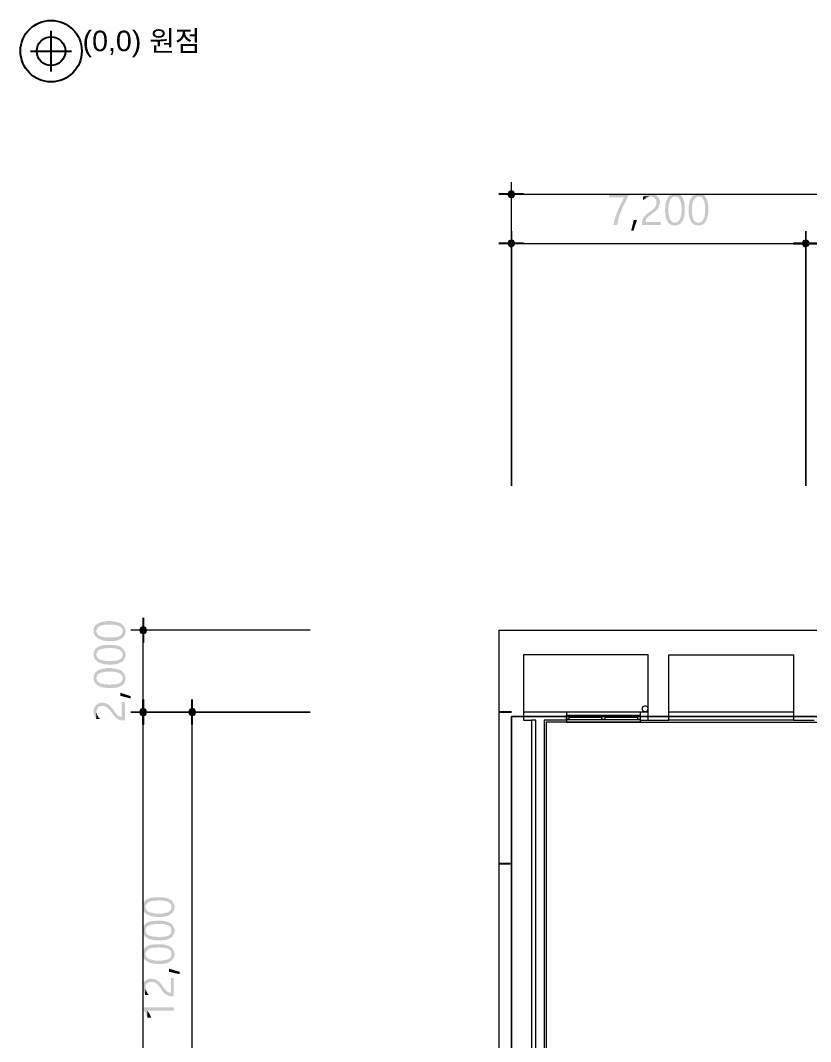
# Model space of a CAD drawing. Header units: millimetres. Extents: x -750 to 93466, y 13039 to 66109.
# Drawn here: x -750 to 18568, y 41161 to 66109 of the extents above; entities that cross this region are included whole.
import ezdxf

# ---------------------------------------------------------------- set-up
doc = ezdxf.new("R2010")
doc.units = ezdxf.units.MM
doc.layers.add('PDF_솔리드 채우기', color=7, linetype='Continuous')
doc.layers.add('PDF_형상', color=7, linetype='Continuous')
doc.styles.get("Standard").update_dxf_attribs({"font": 'arial.ttf'})

msp = doc.modelspace()

# ---------------------------------------------------------------- hatches: boundary and pattern name
at = {"layer": 'PDF_솔리드 채우기', "transparency": 33554559}
for points in [[(14114, 61862), (13639, 61862), (13639, 61786), (14019, 61786), (14019, 61786), (14000, 61767), (13990, 61748), (13981, 61729), (13971, 61701), (13962, 61682), (13952, 61663), (13943, 61653), (13933, 61634), (13924, 61615), (13914, 61596), (13905, 61577), (13895, 61558), (13895, 61539), (13886, 61530), (13876, 61520), (13867, 61502), (13857, 61473), (13857, 61454), (13848, 61435), (13838, 61416), (13829, 61397), (13819, 61378), (13819, 61359), (13810, 61340), (13800, 61321), (13800, 61302), (13791, 61293), (13791, 61274), (13781, 61255), (13772, 61226), (13772, 61207), (13762, 61188), (13762, 61169), (13762, 61150), (13753, 61131), (13753, 61112), (13838, 61112), (13838, 61122), (13848, 61141), (13848, 61160), (13848, 61179), (13857, 61198), (13857, 61217), (13867, 61236), (13867, 61255), (13876, 61274), (13876, 61293), (13886, 61321), (13895, 61340), (13895, 61359), (13905, 61378), (13914, 61407), (13924, 61426), (13933, 61435), (13933, 61454), (13943, 61473), (13952, 61492), (13962, 61511), (13962, 61530), (13971, 61549), (13981, 61558), (13990, 61577), (14000, 61596), (14009, 61615), (14019, 61634), (14028, 61653), (14038, 61672), (14047, 61691), (14057, 61710), (14066, 61729), (14076, 61758), (14085, 61777), (14104, 61796), (14114, 61815)], [(14665, 61872), (14665, 61872), (14636, 61872), (14617, 61872), (14598, 61872), (14579, 61862), (14560, 61853), (14541, 61853), (14522, 61843), (14503, 61824), (14494, 61815), (14655, 61805), (14674, 61805), (14693, 61805), (14712, 61796), (14731, 61786), (14750, 61777), (14760, 61767), (14769, 61758), (14779, 61739), (14788, 61729), (14798, 61710), (14798, 61682), (14798, 61663), (14798, 61644), (14798, 61625), (14788, 61606), (14788, 61587), (14779, 61568), (14769, 61549), (14760, 61539), (14750, 61530), (14741, 61511), (14722, 61502), (14703, 61483), (14693, 61473), (14674, 61454), (14655, 61445), (14627, 61426), (14608, 61416), (14589, 61397), (14579, 61388), (14560, 61378), (14541, 61359), (14532, 61350), (14522, 61340), (14503, 61321), (14494, 61302), (14484, 61293), (14475, 61274), (14465, 61255), (14465, 61255), (14456, 61236), (14456, 61217), (14446, 61198), (14446, 61169), (14446, 61150), (14446, 61112), (14902, 61112), (14902, 61188), (14532, 61188), (14532, 61198), (14541, 61217), (14541, 61236), (14551, 61255), (14551, 61264), (14560, 61274), (14579, 61293), (14598, 61312), (14598, 61312), (14608, 61321), (14617, 61331), (14636, 61340), (14655, 61359), (14674, 61369), (14693, 61388), (14712, 61407), (14731, 61416), (14750, 61426), (14769, 61445), (14779, 61454), (14798, 61473), (14807, 61483), (14826, 61502), (14836, 61511), (14845, 61530), (14845, 61530), (14855, 61549), (14864, 61568), (14864, 61587), (14874, 61606), (14874, 61625), (14883, 61644), (14883, 61672), (14883, 61672), (14883, 61701), (14874, 61720), (14874, 61739), (14864, 61758), (14855, 61777), (14845, 61786), (14836, 61805), (14817, 61815), (14817, 61824), (14798, 61834), (14788, 61843), (14769, 61853), (14750, 61862), (14731, 61872), (14712, 61872), (14693, 61872)], [(14494, 61815), (14475, 61805), (14475, 61720), (14484, 61720), (14494, 61739), (14513, 61748), (14532, 61758), (14541, 61777), (14560, 61786), (14579, 61786), (14598, 61796), (14617, 61805), (14636, 61805), (14655, 61805)], [(15102, 61805), (15083, 61786), (15073, 61777), (15073, 61767), (15064, 61758), (15054, 61739), (15054, 61729), (15045, 61710), (15035, 61691), (15035, 61672), (15026, 61653), (15026, 61634), (15016, 61615), (15016, 61596), (15016, 61568), (15016, 61549), (15016, 61520), (15007, 61502), (15007, 61473), (15007, 61454), (15016, 61426), (15016, 61407), (15016, 61378), (15016, 61359), (15026, 61340), (15026, 61321), (15026, 61293), (15035, 61283), (15045, 61264), (15045, 61245), (15054, 61226), (15064, 61217), (15073, 61198), (15073, 61188), (15092, 61169), (15102, 61160), (15121, 61141), (15130, 61131), (15149, 61122), (15168, 61112), (15187, 61112), (15206, 61103), (15225, 61103), (15244, 61103), (15244, 61103), (15273, 61103), (15292, 61103), (15311, 61112), (15330, 61112), (15349, 61122), (15358, 61131), (15377, 61141), (15396, 61150), (15406, 61169), (15254, 61169), (15244, 61169), (15225, 61169), (15216, 61169), (15206, 61179), (15187, 61188), (15178, 61188), (15168, 61198), (15159, 61207), (15149, 61226), (15140, 61236), (15130, 61255), (15121, 61264), (15121, 61283), (15111, 61302), (15111, 61321), (15102, 61350), (15102, 61369), (15092, 61397), (15092, 61416), (15092, 61445), (15092, 61473), (15092, 61502), (15092, 61530), (15092, 61558), (15102, 61577), (15102, 61606), (15102, 61625), (15111, 61653), (15111, 61672), (15121, 61691), (15130, 61701), (15130, 61720), (15140, 61739), (15149, 61748), (15159, 61758), (15168, 61767), (15178, 61777), (15187, 61786), (15206, 61796), (15216, 61796), (15225, 61805), (15244, 61805), (15254, 61805)], [(15263, 61872), (15254, 61872), (15235, 61872), (15216, 61872), (15197, 61862), (15178, 61862), (15159, 61853), (15149, 61843), (15130, 61834), (15111, 61824), (15102, 61805), (15254, 61805), (15263, 61805), (15273, 61805), (15292, 61805), (15301, 61796), (15311, 61796), (15320, 61786), (15339, 61777), (15349, 61767), (15358, 61758), (15368, 61748), (15368, 61729), (15377, 61720), (15387, 61701), (15387, 61682), (15396, 61663), (15396, 61634), (15406, 61615), (15406, 61596), (15406, 61568), (15415, 61539), (15415, 61511), (15415, 61483), (15415, 61454), (15415, 61426), (15406, 61407), (15406, 61378), (15406, 61350), (15396, 61331), (15396, 61312), (15387, 61293), (15387, 61274), (15377, 61255), (15368, 61245), (15358, 61226), (15349, 61217), (15339, 61207), (15330, 61198), (15320, 61188), (15311, 61179), (15292, 61179), (15282, 61169), (15273, 61169), (15254, 61169), (15406, 61169), (15415, 61188), (15434, 61198), (15434, 61207), (15444, 61226), (15453, 61245), (15463, 61255), (15463, 61274), (15472, 61293), (15472, 61312), (15482, 61331), (15482, 61350), (15491, 61369), (15491, 61397), (15491, 61416), (15491, 61445), (15491, 61464), (15491, 61492), (15491, 61492), (15491, 61520), (15491, 61549), (15491, 61568), (15491, 61596), (15491, 61625), (15482, 61644), (15482, 61663), (15472, 61682), (15472, 61701), (15463, 61720), (15453, 61739), (15453, 61758), (15444, 61767), (15434, 61786), (15425, 61796), (15415, 61815), (15406, 61824), (15396, 61834), (15377, 61843), (15368, 61853), (15358, 61853), (15339, 61862), (15330, 61862), (15311, 61872), (15292, 61872), (15282, 61872)], [(15672, 61805), (15662, 61786), (15653, 61777), (15653, 61767), (15643, 61758), (15634, 61739), (15624, 61729), (15615, 61710), (15615, 61691), (15605, 61672), (15605, 61653), (15596, 61634), (15596, 61615), (15596, 61596), (15586, 61568), (15586, 61549), (15586, 61520), (15586, 61502), (15586, 61473), (15586, 61454), (15586, 61426), (15586, 61407), (15586, 61378), (15596, 61359), (15596, 61340), (15596, 61321), (15605, 61293), (15615, 61283), (15615, 61264), (15624, 61245), (15634, 61226), (15634, 61217), (15643, 61198), (15653, 61188), (15662, 61169), (15681, 61160), (15691, 61141), (15710, 61131), (15719, 61122), (15738, 61112), (15757, 61112), (15776, 61103), (15795, 61103), (15824, 61103), (15824, 61103), (15842, 61103), (15861, 61103), (15880, 61112), (15899, 61112), (15918, 61122), (15937, 61131), (15947, 61141), (15966, 61150), (15985, 61169), (15833, 61169), (15824, 61169), (15805, 61169), (15795, 61169), (15776, 61179), (15767, 61188), (15757, 61188), (15738, 61198), (15729, 61207), (15719, 61226), (15710, 61236), (15710, 61255), (15700, 61264), (15691, 61283), (15691, 61302), (15681, 61321), (15681, 61350), (15672, 61369), (15672, 61397), (15672, 61416), (15672, 61445), (15672, 61473), (15672, 61502), (15672, 61530), (15672, 61558), (15672, 61577), (15672, 61606), (15681, 61625), (15681, 61653), (15691, 61672), (15691, 61691), (15700, 61701), (15710, 61720), (15719, 61739), (15729, 61748), (15738, 61758), (15748, 61767), (15757, 61777), (15767, 61786), (15776, 61796), (15786, 61796), (15805, 61805), (15814, 61805), (15833, 61805)], [(15833, 61872), (15833, 61872), (15814, 61872), (15795, 61872), (15776, 61862), (15757, 61862), (15738, 61853), (15719, 61843), (15700, 61834), (15691, 61824), (15672, 61805), (15833, 61805), (15833, 61805), (15852, 61805), (15861, 61805), (15871, 61796), (15890, 61796), (15899, 61786), (15909, 61777), (15918, 61767), (15928, 61758), (15937, 61748), (15947, 61729), (15956, 61720), (15956, 61701), (15966, 61682), (15975, 61663), (15975, 61634), (15975, 61615), (15985, 61596), (15985, 61568), (15985, 61539), (15985, 61511), (15985, 61483), (15985, 61454), (15985, 61426), (15985, 61407), (15985, 61378), (15975, 61350), (15975, 61331), (15975, 61312), (15966, 61293), (15956, 61274), (15956, 61255), (15947, 61245), (15937, 61226), (15928, 61217), (15918, 61207), (15909, 61198), (15899, 61188), (15880, 61179), (15871, 61179), (15861, 61169), (15842, 61169), (15833, 61169), (15985, 61169), (15994, 61188), (16004, 61198), (16013, 61207), (16023, 61226), (16023, 61245), (16032, 61255), (16042, 61274), (16042, 61293), (16051, 61312), (16051, 61331), (16061, 61350), (16061, 61369), (16061, 61397), (16070, 61416), (16070, 61445), (16070, 61464), (16070, 61492), (16070, 61492), (16070, 61520), (16070, 61549), (16070, 61568), (16061, 61596), (16061, 61625), (16061, 61644), (16051, 61663), (16051, 61682), (16042, 61701), (16042, 61720), (16032, 61739), (16023, 61758), (16013, 61767), (16004, 61786), (15994, 61796), (15985, 61815), (15975, 61824), (15966, 61834), (15956, 61843), (15937, 61853), (15928, 61853), (15918, 61862), (15899, 61862), (15890, 61872), (15871, 61872), (15852, 61872)], [(1044, 51195), (1044, 51195), (1044, 51176), (1044, 51148), (1053, 51129), (1053, 51119), (1063, 51100), (1072, 51081), (1082, 51062), (1101, 51053), (1110, 51034), (1110, 51195), (1110, 51195), (1110, 51214), (1120, 51224), (1120, 51233), (1129, 51252), (1129, 51262), (1139, 51271), (1148, 51281), (1158, 51290), (1177, 51300), (1186, 51309), (1205, 51319), (1224, 51319), (1234, 51328), (1262, 51328), (1281, 51338), (1300, 51338), (1329, 51347), (1348, 51347), (1376, 51347), (1405, 51347), (1433, 51347), (1461, 51347), (1490, 51347), (1518, 51347), (1537, 51347), (1566, 51338), (1585, 51338), (1604, 51328), (1623, 51328), (1642, 51319), (1661, 51309), (1680, 51309), (1689, 51300), (1699, 51290), (1718, 51281), (1727, 51271), (1727, 51262), (1737, 51243), (1746, 51233), (1746, 51214), (1746, 51205), (1746, 51186), (1746, 51338), (1737, 51357), (1718, 51366), (1708, 51376), (1689, 51385), (1680, 51385), (1661, 51395), (1642, 51404), (1623, 51404), (1604, 51414), (1585, 51414), (1566, 51423), (1547, 51423), (1528, 51423), (1499, 51433), (1480, 51433), (1452, 51433), (1424, 51433), (1424, 51433), (1395, 51433), (1367, 51433), (1348, 51433), (1319, 51423), (1300, 51423), (1272, 51423), (1253, 51414), (1234, 51414), (1215, 51404), (1196, 51395), (1177, 51395), (1158, 51385), (1148, 51376), (1129, 51366), (1120, 51357), (1110, 51347), (1091, 51338), (1082, 51328), (1072, 51319), (1072, 51300), (1063, 51290), (1053, 51281), (1053, 51262), (1044, 51243), (1044, 51233), (1044, 51214)], [(1110, 51034), (1129, 51024), (1148, 51015), (1148, 51005), (1158, 51005), (1177, 50996), (1196, 50986), (1205, 50977), (1224, 50977), (1243, 50967), (1262, 50967), (1281, 50958), (1300, 50958), (1329, 50958), (1348, 50948), (1367, 50948), (1395, 50948), (1424, 50948), (1442, 50948), (1471, 50948), (1490, 50948), (1518, 50948), (1537, 50948), (1556, 50958), (1585, 50958), (1604, 50958), (1623, 50967), (1642, 50967), (1661, 50977), (1670, 50986), (1689, 50986), (1708, 50996), (1718, 51005), (1727, 51015), (1746, 51024), (1765, 51043), (1775, 51053), (1784, 51072), (1794, 51081), (1803, 51100), (1813, 51119), (1813, 51138), (1813, 51157), (1822, 51176), (1822, 51186), (1813, 51205), (1813, 51224), (1813, 51243), (1803, 51262), (1794, 51281), (1784, 51300), (1775, 51309), (1765, 51328), (1746, 51338), (1746, 51186), (1746, 51176), (1746, 51167), (1746, 51148), (1737, 51138), (1737, 51129), (1727, 51110), (1718, 51100), (1708, 51091), (1699, 51081), (1680, 51072), (1670, 51062), (1651, 51062), (1632, 51053), (1613, 51043), (1594, 51043), (1575, 51043), (1547, 51034), (1528, 51034), (1499, 51034), (1471, 51034), (1442, 51034), (1424, 51034), (1395, 51034), (1367, 51034), (1338, 51034), (1310, 51034), (1291, 51043), (1272, 51043), (1253, 51053), (1234, 51053), (1215, 51062), (1196, 51072), (1186, 51081), (1167, 51081), (1158, 51091), (1148, 51100), (1139, 51119), (1129, 51129), (1120, 51138), (1120, 51148), (1110, 51167), (1110, 51176), (1110, 51195)], [(1044, 50626), (1044, 50616), (1044, 50597), (1044, 50578), (1053, 50559), (1053, 50540), (1063, 50521), (1072, 50502), (1082, 50493), (1101, 50474), (1110, 50464), (1110, 50616), (1110, 50626), (1110, 50635), (1120, 50654), (1120, 50664), (1129, 50673), (1129, 50683), (1139, 50692), (1148, 50711), (1158, 50720), (1177, 50720), (1186, 50730), (1205, 50739), (1224, 50749), (1234, 50749), (1262, 50758), (1281, 50758), (1300, 50768), (1329, 50768), (1348, 50768), (1376, 50777), (1405, 50777), (1433, 50777), (1461, 50777), (1490, 50777), (1518, 50768), (1537, 50768), (1566, 50768), (1585, 50758), (1604, 50758), (1623, 50749), (1642, 50749), (1661, 50739), (1680, 50730), (1689, 50720), (1699, 50711), (1718, 50702), (1727, 50692), (1727, 50683), (1737, 50673), (1746, 50654), (1746, 50645), (1746, 50626), (1746, 50616), (1746, 50768), (1737, 50777), (1718, 50796), (1708, 50796), (1689, 50806), (1680, 50815), (1661, 50825), (1642, 50825), (1623, 50834), (1604, 50834), (1585, 50844), (1566, 50844), (1547, 50853), (1528, 50853), (1499, 50853), (1480, 50853), (1452, 50853), (1424, 50853), (1424, 50853), (1395, 50853), (1367, 50853), (1348, 50853), (1319, 50853), (1300, 50853), (1272, 50844), (1253, 50844), (1234, 50834), (1215, 50834), (1196, 50825), (1177, 50815), (1158, 50806), (1148, 50806), (1129, 50796), (1120, 50787), (1110, 50777), (1091, 50768), (1082, 50749), (1072, 50739), (1072, 50730), (1063, 50711), (1053, 50702), (1053, 50683), (1044, 50673), (1044, 50654), (1044, 50645)], [(1110, 50464), (1129, 50445), (1148, 50436), (1148, 50436), (1158, 50426), (1177, 50417), (1196, 50417), (1205, 50407), (1224, 50398), (1243, 50398), (1262, 50388), (1281, 50388), (1300, 50379), (1329, 50379), (1348, 50379), (1367, 50379), (1395, 50369), (1424, 50369), (1442, 50369), (1471, 50369), (1490, 50369), (1518, 50379), (1537, 50379), (1556, 50379), (1585, 50379), (1604, 50388), (1623, 50388), (1642, 50398), (1661, 50407), (1670, 50407), (1689, 50417), (1708, 50426), (1718, 50436), (1727, 50436), (1746, 50455), (1765, 50464), (1775, 50483), (1784, 50493), (1794, 50512), (1803, 50531), (1813, 50550), (1813, 50569), (1813, 50588), (1822, 50607), (1822, 50607), (1813, 50626), (1813, 50654), (1813, 50673), (1803, 50692), (1794, 50702), (1784, 50720), (1775, 50739), (1765, 50749), (1746, 50768), (1746, 50616), (1746, 50607), (1746, 50588), (1746, 50578), (1737, 50569), (1737, 50550), (1727, 50540), (1718, 50531), (1708, 50521), (1699, 50512), (1680, 50502), (1670, 50493), (1651, 50483), (1632, 50483), (1613, 50474), (1594, 50464), (1575, 50464), (1547, 50464), (1528, 50455), (1499, 50455), (1471, 50455), (1442, 50455), (1424, 50455), (1395, 50455), (1367, 50455), (1338, 50464), (1310, 50464), (1291, 50464), (1272, 50474), (1253, 50474), (1234, 50483), (1215, 50483), (1196, 50493), (1186, 50502), (1167, 50512), (1158, 50521), (1148, 50531), (1139, 50540), (1129, 50550), (1120, 50569), (1120, 50578), (1110, 50588), (1110, 50607), (1110, 50616)], [(1044, 50046), (1044, 50046), (1044, 50027), (1044, 49999), (1053, 49980), (1053, 49961), (1063, 49951), (1072, 49932), (1082, 49913), (1101, 49904), (1110, 49885), (1110, 50046), (1110, 50046), (1110, 50065), (1120, 50075), (1120, 50084), (1129, 50103), (1129, 50113), (1139, 50122), (1148, 50132), (1158, 50141), (1177, 50151), (1186, 50160), (1205, 50170), (1224, 50170), (1234, 50179), (1262, 50179), (1281, 50189), (1300, 50189), (1329, 50198), (1348, 50198), (1376, 50198), (1405, 50198), (1433, 50198), (1461, 50198), (1490, 50198), (1518, 50198), (1537, 50198), (1566, 50189), (1585, 50189), (1604, 50179), (1623, 50179), (1642, 50170), (1661, 50160), (1680, 50160), (1689, 50151), (1699, 50141), (1718, 50132), (1727, 50122), (1727, 50103), (1737, 50094), (1746, 50084), (1746, 50065), (1746, 50056), (1746, 50037), (1746, 50189), (1737, 50208), (1718, 50217), (1708, 50227), (1689, 50236), (1680, 50236), (1661, 50246), (1642, 50255), (1623, 50255), (1604, 50265), (1585, 50265), (1566, 50274), (1547, 50274), (1528, 50274), (1499, 50284), (1480, 50284), (1452, 50284), (1424, 50284), (1424, 50284), (1395, 50284), (1367, 50284), (1348, 50284), (1319, 50274), (1300, 50274), (1272, 50274), (1253, 50265), (1234, 50265), (1215, 50255), (1196, 50246), (1177, 50246), (1158, 50236), (1148, 50227), (1129, 50217), (1120, 50208), (1110, 50198), (1091, 50189), (1082, 50179), (1072, 50170), (1072, 50151), (1063, 50141), (1053, 50122), (1053, 50113), (1044, 50094), (1044, 50084), (1044, 50065)], [(1110, 49885), (1129, 49875), (1148, 49866), (1148, 49856), (1158, 49856), (1177, 49847), (1196, 49837), (1205, 49828), (1224, 49828), (1243, 49818), (1262, 49818), (1281, 49809), (1300, 49809), (1329, 49809), (1348, 49799), (1367, 49799), (1395, 49799), (1424, 49799), (1442, 49799), (1471, 49799), (1490, 49799), (1518, 49799), (1537, 49799), (1556, 49809), (1585, 49809), (1604, 49809), (1623, 49818), (1642, 49818), (1661, 49828), (1670, 49837), (1689, 49837), (1708, 49847), (1718, 49856), (1727, 49866), (1746, 49875), (1765, 49894), (1775, 49904), (1784, 49923), (1794, 49932), (1803, 49951), (1813, 49970), (1813, 49989), (1813, 50008), (1822, 50027), (1822, 50037), (1813, 50056), (1813, 50075), (1813, 50094), (1803, 50113), (1794, 50132), (1784, 50151), (1775, 50160), (1765, 50179), (1746, 50189), (1746, 50037), (1746, 50027), (1746, 50018), (1746, 49999), (1737, 49989), (1737, 49980), (1727, 49961), (1718, 49951), (1708, 49942), (1699, 49932), (1680, 49923), (1670, 49913), (1651, 49913), (1632, 49904), (1613, 49894), (1594, 49894), (1575, 49885), (1547, 49885), (1528, 49885), (1499, 49885), (1471, 49885), (1442, 49875), (1424, 49875), (1395, 49885), (1367, 49885), (1338, 49885), (1310, 49885), (1291, 49894), (1272, 49894), (1253, 49904), (1234, 49904), (1215, 49913), (1196, 49923), (1186, 49932), (1167, 49932), (1158, 49942), (1148, 49951), (1139, 49970), (1129, 49980), (1120, 49989), (1120, 49999), (1110, 50018), (1110, 50027), (1110, 50046)], [(1044, 49220), (1044, 49220), (1044, 49201), (1044, 49172), (1053, 49153), (1053, 49134), (1063, 49115), (1072, 49096), (1082, 49087), (1091, 49068), (1101, 49049), (1110, 49210), (1110, 49229), (1110, 49248), (1120, 49267), (1129, 49286), (1139, 49305), (1148, 49324), (1158, 49334), (1177, 49343), (1196, 49353), (1215, 49353), (1234, 49362), (1253, 49362), (1272, 49362), (1300, 49353), (1319, 49353), (1338, 49343), (1348, 49334), (1367, 49324), (1376, 49315), (1395, 49305), (1405, 49296), (1414, 49277), (1433, 49267), (1442, 49248), (1461, 49229), (1471, 49210), (1490, 49191), (1499, 49172), (1518, 49153), (1528, 49134), (1547, 49115), (1556, 49106), (1566, 49096), (1575, 49077), (1594, 49068), (1613, 49049), (1632, 49039), (1642, 49030), (1661, 49020), (1670, 49020), (1680, 49020), (1699, 49011), (1727, 49011), (1746, 49011), (1765, 49011), (1803, 49011), (1803, 49457), (1727, 49457), (1727, 49096), (1727, 49096), (1699, 49096), (1680, 49096), (1661, 49106), (1651, 49115), (1642, 49125), (1623, 49134), (1604, 49153), (1604, 49153), (1594, 49163), (1585, 49182), (1575, 49191), (1556, 49210), (1547, 49229), (1528, 49248), (1518, 49277), (1509, 49286), (1490, 49305), (1471, 49324), (1461, 49343), (1442, 49353), (1433, 49372), (1414, 49381), (1405, 49391), (1386, 49400), (1386, 49400), (1367, 49410), (1348, 49419), (1329, 49429), (1310, 49429), (1291, 49438), (1272, 49438), (1253, 49438), (1243, 49438), (1224, 49438), (1196, 49438), (1177, 49429), (1158, 49419), (1148, 49419), (1129, 49400), (1110, 49391), (1101, 49381), (1091, 49372), (1082, 49362), (1072, 49343), (1063, 49324), (1053, 49305), (1053, 49286), (1044, 49267), (1044, 49248)], [(1101, 49049), (1110, 49039), (1205, 49039), (1196, 49039), (1186, 49058), (1167, 49068), (1158, 49087), (1148, 49106), (1139, 49125), (1129, 49134), (1120, 49153), (1120, 49172), (1110, 49191), (1110, 49210)], [(2240, 44461), (2240, 44451), (2240, 44432), (2240, 44413), (2250, 44394), (2259, 44375), (2259, 44356), (2269, 44337), (2278, 44328), (2297, 44309), (2307, 44299), (2307, 44451), (2307, 44461), (2307, 44470), (2316, 44480), (2316, 44499), (2326, 44508), (2326, 44518), (2335, 44527), (2345, 44537), (2354, 44546), (2373, 44556), (2383, 44565), (2402, 44575), (2421, 44584), (2440, 44584), (2459, 44594), (2478, 44594), (2497, 44603), (2525, 44603), (2554, 44603), (2573, 44603), (2601, 44613), (2639, 44613), (2658, 44613), (2687, 44613), (2715, 44603), (2734, 44603), (2763, 44603), (2782, 44594), (2801, 44594), (2829, 44584), (2839, 44584), (2858, 44575), (2877, 44565), (2886, 44556), (2905, 44546), (2915, 44537), (2924, 44527), (2934, 44518), (2934, 44508), (2943, 44489), (2943, 44480), (2943, 44461), (2943, 44451), (2953, 44603), (2934, 44613), (2915, 44632), (2905, 44632), (2886, 44641), (2877, 44651), (2858, 44660), (2839, 44660), (2820, 44670), (2801, 44670), (2782, 44679), (2763, 44679), (2744, 44689), (2725, 44689), (2696, 44689), (2677, 44689), (2649, 44689), (2630, 44689), (2620, 44689), (2592, 44689), (2573, 44689), (2544, 44689), (2516, 44689), (2497, 44679), (2468, 44679), (2449, 44679), (2430, 44670), (2411, 44670), (2392, 44660), (2373, 44651), (2354, 44641), (2345, 44641), (2326, 44632), (2316, 44622), (2307, 44613), (2297, 44603), (2288, 44584), (2278, 44575), (2269, 44565), (2259, 44546), (2250, 44537), (2250, 44518), (2250, 44508), (2240, 44489), (2240, 44470)], [(2307, 44299), (2326, 44280), (2345, 44271), (2345, 44271), (2364, 44261), (2373, 44252), (2392, 44252), (2402, 44242), (2421, 44233), (2440, 44233), (2459, 44223), (2478, 44223), (2497, 44214), (2525, 44214), (2544, 44214), (2573, 44214), (2592, 44204), (2620, 44204), (2639, 44204), (2668, 44204), (2687, 44204), (2715, 44214), (2734, 44214), (2763, 44214), (2782, 44214), (2801, 44223), (2820, 44223), (2839, 44233), (2858, 44233), (2877, 44242), (2886, 44252), (2905, 44261), (2915, 44271), (2924, 44271), (2943, 44290), (2962, 44299), (2972, 44309), (2981, 44328), (2991, 44347), (3000, 44366), (3010, 44385), (3010, 44404), (3019, 44423), (3019, 44442), (3019, 44442), (3019, 44461), (3010, 44489), (3010, 44508), (3000, 44527), (2991, 44537), (2981, 44556), (2972, 44575), (2962, 44584), (2953, 44603), (2943, 44451), (2943, 44442), (2943, 44423), (2943, 44413), (2934, 44394), (2934, 44385), (2924, 44375), (2915, 44366), (2905, 44356), (2896, 44347), (2877, 44337), (2867, 44328), (2848, 44318), (2829, 44309), (2810, 44309), (2791, 44299), (2772, 44299), (2744, 44299), (2725, 44290), (2696, 44290), (2668, 44290), (2639, 44290), (2620, 44290), (2592, 44290), (2563, 44290), (2535, 44290), (2516, 44299), (2487, 44299), (2468, 44309), (2449, 44309), (2430, 44318), (2411, 44318), (2392, 44328), (2383, 44337), (2364, 44347), (2354, 44356), (2345, 44366), (2335, 44375), (2326, 44385), (2326, 44394), (2316, 44413), (2316, 44423), (2307, 44442), (2307, 44451)], [(2240, 43881), (2240, 43881), (2240, 43862), (2240, 43834), (2250, 43815), (2259, 43796), (2259, 43786), (2269, 43767), (2278, 43748), (2297, 43739), (2307, 43720), (2307, 43881), (2307, 43881), (2307, 43900), (2316, 43910), (2316, 43919), (2326, 43938), (2326, 43948), (2335, 43957), (2345, 43967), (2354, 43976), (2373, 43986), (2383, 43995), (2402, 43995), (2421, 44005), (2440, 44014), (2459, 44014), (2478, 44024), (2497, 44024), (2525, 44033), (2554, 44033), (2573, 44033), (2601, 44033), (2639, 44033), (2658, 44033), (2687, 44033), (2715, 44033), (2734, 44033), (2763, 44024), (2782, 44024), (2801, 44014), (2829, 44014), (2839, 44005), (2858, 43995), (2877, 43995), (2886, 43986), (2905, 43976), (2915, 43967), (2924, 43957), (2934, 43938), (2934, 43929), (2943, 43919), (2943, 43900), (2943, 43891), (2943, 43872), (2953, 44024), (2934, 44043), (2915, 44052), (2905, 44062), (2886, 44062), (2877, 44071), (2858, 44081), (2839, 44090), (2820, 44090), (2801, 44100), (2782, 44100), (2763, 44109), (2744, 44109), (2725, 44109), (2696, 44119), (2677, 44119), (2649, 44119), (2630, 44119), (2620, 44119), (2592, 44119), (2573, 44119), (2544, 44109), (2516, 44109), (2497, 44109), (2468, 44109), (2449, 44100), (2430, 44100), (2411, 44090), (2392, 44081), (2373, 44081), (2354, 44071), (2345, 44062), (2326, 44052), (2316, 44043), (2307, 44033), (2297, 44024), (2288, 44014), (2278, 44005), (2269, 43986), (2259, 43976), (2250, 43957), (2250, 43948), (2250, 43929), (2240, 43919), (2240, 43900)], [(2307, 43720), (2326, 43710), (2345, 43701), (2345, 43691), (2364, 43691), (2373, 43682), (2392, 43672), (2402, 43663), (2421, 43663), (2440, 43653), (2459, 43653), (2478, 43644), (2497, 43644), (2525, 43634), (2544, 43634), (2573, 43634), (2592, 43634), (2620, 43634), (2639, 43634), (2668, 43634), (2687, 43634), (2715, 43634), (2734, 43634), (2763, 43644), (2782, 43644), (2801, 43644), (2820, 43653), (2839, 43653), (2858, 43663), (2877, 43672), (2886, 43672), (2905, 43682), (2915, 43691), (2924, 43701), (2943, 43710), (2962, 43720), (2972, 43739), (2981, 43758), (2991, 43767), (3000, 43786), (3010, 43805), (3010, 43824), (3019, 43843), (3019, 43862), (3019, 43872), (3019, 43891), (3010, 43910), (3010, 43929), (3000, 43948), (2991, 43967), (2981, 43986), (2972, 43995), (2962, 44014), (2953, 44024), (2943, 43872), (2943, 43862), (2943, 43853), (2943, 43834), (2934, 43824), (2934, 43815), (2924, 43796), (2915, 43786), (2905, 43777), (2896, 43767), (2877, 43758), (2867, 43748), (2848, 43748), (2829, 43739), (2810, 43729), (2791, 43729), (2772, 43720), (2744, 43720), (2725, 43720), (2696, 43720), (2668, 43710), (2639, 43710), (2620, 43710), (2592, 43720), (2563, 43720), (2535, 43720), (2516, 43720), (2487, 43729), (2468, 43729), (2449, 43739), (2430, 43739), (2411, 43748), (2392, 43758), (2383, 43758), (2364, 43767), (2354, 43777), (2345, 43786), (2335, 43805), (2326, 43815), (2326, 43824), (2316, 43834), (2316, 43853), (2307, 43862), (2307, 43881)], [(2240, 43312), (2240, 43302), (2240, 43283), (2240, 43264), (2250, 43245), (2259, 43226), (2259, 43207), (2269, 43188), (2278, 43179), (2297, 43160), (2307, 43150), (2307, 43302), (2307, 43312), (2307, 43321), (2316, 43331), (2316, 43350), (2326, 43359), (2326, 43369), (2335, 43378), (2345, 43388), (2354, 43397), (2373, 43407), (2383, 43416), (2402, 43426), (2421, 43435), (2440, 43435), (2459, 43445), (2478, 43445), (2497, 43454), (2525, 43454), (2554, 43454), (2573, 43454), (2601, 43464), (2639, 43464), (2658, 43464), (2687, 43454), (2715, 43454), (2734, 43454), (2763, 43454), (2782, 43445), (2801, 43445), (2829, 43435), (2839, 43435), (2858, 43426), (2877, 43416), (2886, 43407), (2905, 43397), (2915, 43388), (2924, 43378), (2934, 43369), (2934, 43359), (2943, 43340), (2943, 43331), (2943, 43312), (2943, 43302), (2953, 43454), (2934, 43464), (2915, 43473), (2905, 43483), (2886, 43492), (2877, 43502), (2858, 43502), (2839, 43511), (2820, 43521), (2801, 43521), (2782, 43530), (2763, 43530), (2744, 43539), (2725, 43539), (2696, 43539), (2677, 43539), (2649, 43539), (2630, 43539), (2620, 43539), (2592, 43539), (2573, 43539), (2544, 43539), (2516, 43539), (2497, 43530), (2468, 43530), (2449, 43530), (2430, 43521), (2411, 43521), (2392, 43511), (2373, 43502), (2354, 43492), (2345, 43492), (2326, 43483), (2316, 43473), (2307, 43464), (2297, 43454), (2288, 43435), (2278, 43426), (2269, 43416), (2259, 43397), (2250, 43388), (2250, 43369), (2250, 43359), (2240, 43340), (2240, 43321)], [(2307, 43150), (2326, 43131), (2345, 43122), (2345, 43122), (2364, 43112), (2373, 43103), (2392, 43093), (2402, 43093), (2421, 43084), (2440, 43084), (2459, 43074), (2478, 43074), (2497, 43065), (2525, 43065), (2544, 43065), (2573, 43055), (2592, 43055), (2620, 43055), (2639, 43055), (2668, 43055), (2687, 43055), (2715, 43055), (2734, 43065), (2763, 43065), (2782, 43065), (2801, 43074), (2820, 43074), (2839, 43084), (2858, 43084), (2877, 43093), (2886, 43103), (2905, 43112), (2915, 43122), (2924, 43122), (2943, 43141), (2962, 43150), (2972, 43160), (2981, 43179), (2991, 43198), (3000, 43217), (3010, 43236), (3010, 43255), (3019, 43274), (3019, 43293), (3019, 43293), (3019, 43312), (3010, 43340), (3010, 43359), (3000, 43378), (2991, 43388), (2981, 43407), (2972, 43426), (2962, 43435), (2953, 43454), (2943, 43302), (2943, 43293), (2943, 43274), (2943, 43264), (2934, 43245), (2934, 43236), (2924, 43226), (2915, 43217), (2905, 43207), (2896, 43198), (2877, 43188), (2867, 43179), (2848, 43169), (2829, 43160), (2810, 43160), (2791, 43150), (2772, 43150), (2744, 43150), (2725, 43141), (2696, 43141), (2668, 43141), (2639, 43141), (2620, 43141), (2592, 43141), (2563, 43141), (2535, 43141), (2516, 43150), (2487, 43150), (2468, 43160), (2449, 43160), (2430, 43169), (2411, 43169), (2392, 43179), (2383, 43188), (2364, 43198), (2354, 43207), (2345, 43217), (2335, 43226), (2326, 43236), (2326, 43245), (2316, 43264), (2316, 43274), (2307, 43293), (2307, 43302)], [(2240, 42485), (2240, 42476), (2240, 42457), (2240, 42438), (2250, 42419), (2250, 42400), (2259, 42381), (2269, 42362), (2278, 42343), (2288, 42324), (2297, 42314), (2307, 42476), (2307, 42485), (2316, 42514), (2316, 42533), (2326, 42552), (2335, 42561), (2345, 42580), (2354, 42590), (2373, 42599), (2392, 42609), (2411, 42618), (2430, 42618), (2449, 42618), (2468, 42618), (2497, 42618), (2516, 42609), (2535, 42609), (2554, 42599), (2563, 42580), (2573, 42580), (2592, 42571), (2601, 42552), (2620, 42542), (2630, 42523), (2649, 42504), (2658, 42485), (2677, 42466), (2687, 42447), (2706, 42428), (2715, 42409), (2725, 42390), (2744, 42381), (2753, 42362), (2763, 42352), (2772, 42343), (2791, 42324), (2810, 42314), (2829, 42305), (2848, 42295), (2858, 42286), (2867, 42286), (2886, 42276), (2905, 42276), (2924, 42267), (2943, 42267), (2962, 42267), (3000, 42267), (3000, 42713), (2934, 42713), (2934, 42352), (2924, 42352), (2905, 42352), (2877, 42362), (2867, 42371), (2858, 42371), (2839, 42381), (2820, 42400), (2801, 42409), (2801, 42419), (2791, 42428), (2782, 42438), (2772, 42457), (2763, 42466), (2744, 42485), (2734, 42514), (2715, 42533), (2706, 42552), (2687, 42571), (2677, 42580), (2658, 42599), (2649, 42618), (2630, 42628), (2620, 42637), (2601, 42647), (2592, 42656), (2582, 42666), (2563, 42675), (2544, 42685), (2525, 42685), (2506, 42694), (2487, 42694), (2468, 42694), (2449, 42694), (2440, 42694), (2421, 42694), (2402, 42694), (2383, 42694), (2364, 42685), (2345, 42675), (2326, 42666), (2307, 42656), (2297, 42637), (2288, 42637), (2278, 42618), (2269, 42599), (2259, 42590), (2250, 42571), (2250, 42552), (2240, 42533), (2240, 42504)], [(2297, 42314), (2316, 42295), (2402, 42295), (2392, 42295), (2383, 42314), (2364, 42333), (2354, 42343), (2345, 42362), (2335, 42381), (2326, 42400), (2316, 42419), (2316, 42438), (2307, 42457), (2307, 42476)], [(2240, 42001), (2240, 41963), (2250, 41953), (2259, 41934), (2269, 41925), (2278, 41906), (2297, 41887), (2307, 41868), (2307, 41858), (2316, 41839), (2326, 41820), (2335, 41801), (2345, 41782), (2354, 41763), (2354, 41915), (3000, 41915), (3000, 42001)], [(2354, 41763), (2354, 41744), (2440, 41744), (2440, 41744), (2440, 41763), (2430, 41782), (2421, 41801), (2421, 41820), (2402, 41839), (2402, 41849), (2392, 41868), (2373, 41887), (2364, 41906), (2354, 41915)]]:
    msp.add_hatch(color=256, dxfattribs=at).paths.add_polyline_path(points)

# ---------------------------------------------------------------- linework, layer by layer
at = {"color": 1}
for p, q in [((0, 64859), (0, 65859)), ((-500, 65359), (500, 65359))]:
    msp.add_line(p, q, dxfattribs=at)
for p, q in [((11256, 49205), (10952, 49205)), ((11221, 45502), (10951, 45502))]:
    msp.add_line(p, q)
for radius in [750, 350]:
    msp.add_circle((0, 65359), radius, dxfattribs=at)
at = {"layer": 'PDF_솔리드 채우기', "lineweight": 5, "transparency": 33554559}
for points in [[(14323, 61236), (14237, 60970), (14247, 61236), (14180, 60970)], [(1689, 49685), (1946, 49600), (1689, 49609), (1946, 49543)], [(2886, 42941), (3143, 42865), (2886, 42865), (3143, 42808)]]:
    msp.add_solid(points, dxfattribs=at)
at = {"layer": 'PDF_형상', "color": 1, "lineweight": 5}
msp.add_lwpolyline([(11255, 60960), (11255, 54738), (11255, 62157)], dxfattribs=at)
at = {"layer": 'PDF_형상', "lineweight": 25}
for points in [[(11178, 61863), (11197, 61806), (11254, 61787), (11302, 61806), (11330, 61863), (11302, 61910), (11254, 61939), (11197, 61910)], [(11216, 61863), (11226, 61834), (11254, 61825), (11273, 61834), (11292, 61863), (11273, 61882), (11254, 61901), (11226, 61882)], [(11178, 60657), (11197, 60609), (11254, 60581), (11302, 60609), (11330, 60657), (11302, 60714), (11254, 60733), (11197, 60714)], [(11216, 60657), (11226, 60628), (11254, 60619), (11273, 60628), (11292, 60657), (11273, 60685), (11254, 60695), (11226, 60685)], [(18150, 60657), (18748, 60657)], [(18530, 60657), (18501, 60714), (18454, 60733), (18397, 60714), (18378, 60657), (18397, 60609), (18454, 60581), (18501, 60609)], [(18378, 60657), (18397, 60609), (18454, 60581), (18501, 60609), (18530, 60657), (18501, 60714), (18454, 60733), (18397, 60714)], [(18492, 60657), (18482, 60685), (18454, 60695), (18425, 60685), (18416, 60657), (18425, 60628), (18454, 60619), (18482, 60628)], [(18416, 60657), (18425, 60628), (18454, 60619), (18482, 60628), (18492, 60657), (18482, 60685), (18454, 60695), (18425, 60685)], [(2250, 51139), (2307, 51158), (2326, 51215), (2307, 51263), (2250, 51282), (2193, 51263), (2174, 51215), (2193, 51158)], [(2250, 51177), (2278, 51187), (2288, 51215), (2278, 51234), (2250, 51244), (2221, 51234), (2212, 51215), (2221, 51187)], [(2250, 49515), (2250, 48907)], [(2250, 49287), (2193, 49268), (2174, 49211), (2193, 49154), (2250, 49135), (2307, 49154), (2326, 49211), (2307, 49268)], [(2250, 49287), (2193, 49268), (2174, 49211), (2193, 49154), (2250, 49135), (2307, 49154), (2326, 49211), (2307, 49268)], [(2250, 49249), (2221, 49240), (2212, 49211), (2221, 49183), (2250, 49173), (2278, 49183), (2288, 49211), (2278, 49240)], [(2250, 49249), (2221, 49240), (2212, 49211), (2221, 49183), (2250, 49173), (2278, 49183), (2288, 49211), (2278, 49240)], [(3447, 49287), (3399, 49268), (3371, 49211), (3399, 49154), (3447, 49135), (3504, 49154), (3523, 49211), (3504, 49268)], [(3447, 49249), (3428, 49240), (3409, 49211), (3428, 49183), (3447, 49173), (3475, 49183), (3485, 49211), (3475, 49240)]]:
    msp.add_lwpolyline(points, close=True, dxfattribs=at)
for points in [[(11549, 61863), (10950, 61863)], [(11549, 60657), (10950, 60657)], [(2250, 51510), (2250, 50911)], [(3447, 48907), (3447, 49515)]]:
    msp.add_lwpolyline(points, dxfattribs=at)
at = {"layer": 'PDF_형상', "lineweight": 5}
for points in [[(11397, 61862), (90322, 61862)], [(11397, 60656), (18303, 60656)], [(2250, 51357), (2250, 51509)], [(6334, 51214), (1946, 51214)], [(2250, 49210), (2250, 51214)], [(61864, 49514), (93466, 49514), (93466, 44109), (90768, 44109), (90768, 14398), (83112, 14398), (83112, 16506), (47464, 16506), (47464, 13904), (39855, 13904), (39855, 14398), (32703, 14398), (32703, 16506), (10951, 16506), (10951, 51214), (40159, 51214), (61864, 51214), (61864, 49514), (61864, 51214)], [(14399, 49011), (14598, 49011), (14598, 50607), (11549, 50607), (11549, 49011), (11749, 49011), (11749, 26309)], [(14598, 49011), (15102, 49011), (15102, 50607), (18151, 50607), (18151, 49011), (18654, 49011)], [(6334, 49210), (1946, 49210), (6334, 49210), (3152, 49210)], [(14399, 49210), (12603, 49210), (11549, 49210)], [(12603, 49210), (12603, 48963), (12100, 48963), (12100, 29054), (18103, 29054), (18103, 29415)], [(14598, 49210), (14399, 49210), (14399, 48963), (22501, 48963), (25208, 48963), (22501, 48963), (22501, 49210), (22302, 49210)], [(18151, 49210), (15102, 49210)], [(2250, 17105), (2250, 16953), (2250, 49058), (2250, 48906)], [(3447, 37356), (3447, 49058)], [(11853, 26309), (11853, 49011), (11749, 49011), (11749, 26309)], [(12603, 49011), (12053, 49011), (12053, 29007), (18151, 29007)], [(12603, 49134), (14399, 49134)], [(12603, 49030), (14399, 49030)], [(12603, 48963), (14399, 48963), (12603, 48963)], [(12660, 49087), (13468, 49087)], [(13534, 49087), (14342, 49087)], [(18151, 49011), (15102, 49011)]]:
    msp.add_lwpolyline(points, dxfattribs=at)
at = {"layer": 'PDF_형상', "color": 1, "lineweight": 5}
msp.add_lwpolyline([(18455, 60960), (18455, 54738)], close=True, dxfattribs=at)
at = {"layer": 'PDF_형상', "lineweight": 5}
for points in [[(14598, 49296), (14579, 49343), (14522, 49362), (14465, 49343), (14446, 49296), (14465, 49239), (14522, 49220), (14579, 49239)], [(18854, 16801), (90464, 16801), (90464, 48612), (61360, 48612), (33102, 48612), (33102, 49106), (26253, 49106), (11255, 49106), (11255, 28902), (11255, 16801)], [(26253, 43587), (33102, 43587), (33102, 37508), (28257, 37508), (28257, 33908), (24353, 33908), (24353, 28902), (21703, 28902), (21703, 37508), (18455, 37508), (18455, 28902), (11255, 28902), (11255, 49106), (26253, 49106), (33102, 49106), (33102, 43587), (26253, 43587), (26253, 49106)], [(12603, 49134), (12660, 49134), (12660, 49030), (12603, 49030)], [(13468, 49134), (13534, 49134), (13534, 49030), (13468, 49030)], [(14342, 49134), (14399, 49134), (14399, 49030), (14342, 49030)]]:
    msp.add_lwpolyline(points, close=True, dxfattribs=at)

# ---------------------------------------------------------------- texts
at = {"color": 1}
msp.add_text('(0,0) 원점', height=500, dxfattribs=at).set_placement((770, 65359))

doc.saveas('drawing.dxf')
